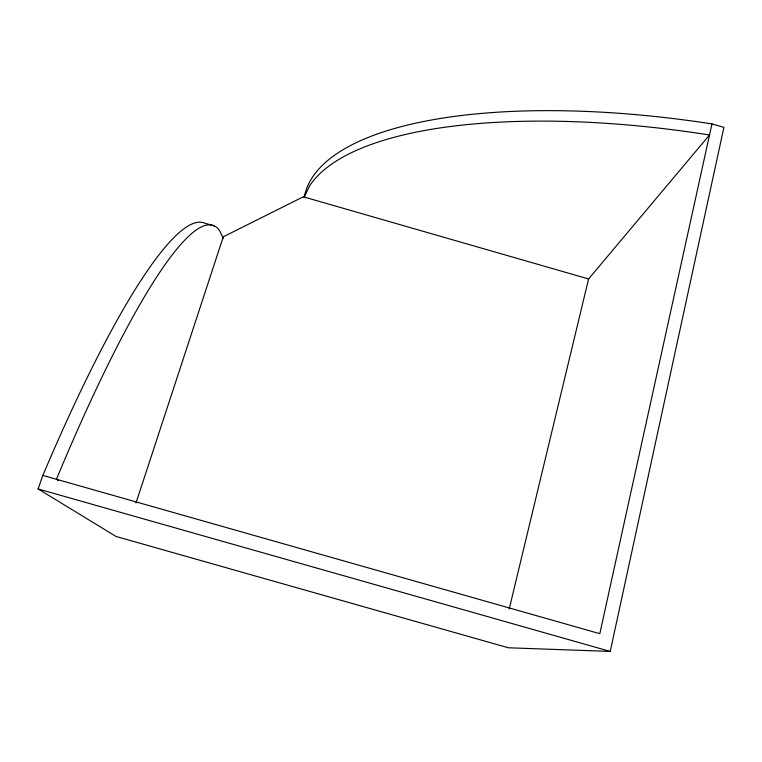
<?xml version="1.0" encoding="UTF-8"?>
<svg xmlns="http://www.w3.org/2000/svg" width="762" height="762" viewBox="0 0 762 762"><rect width="100%" height="100%" fill="white"/><g stroke="black" fill="none" stroke-linecap="round" stroke-linejoin="round"><path stroke-width="1.14" d="M214.122 225.866L204.749 223.171A486.47 76.505 -71 0 0 42.843 475.412L38.1 488.937L116.072 536.477L508.359 647.776L610.219 651.424L723.9 127.387L711.946 123.92A421.1 146.237 10.4 0 0 305.705 191.424L303.828 197.425M711.946 123.92L599.808 633.679L42.843 475.412M509.197 609.029L588.588 278.968L709.517 134.969A421.929 143.751 10.5 0 0 309.591 185.899L304.314 197.072M135.969 503.063L223.285 236.801L303.314 196.786L588.588 278.968M38.1 488.937L610.219 651.424M58.379 480.632L56.436 479.269A486.337 72.628 -71.2 0 1 219.675 230.734L222.971 237.763M223.285 236.801L223.533 238.42"/></g></svg>
